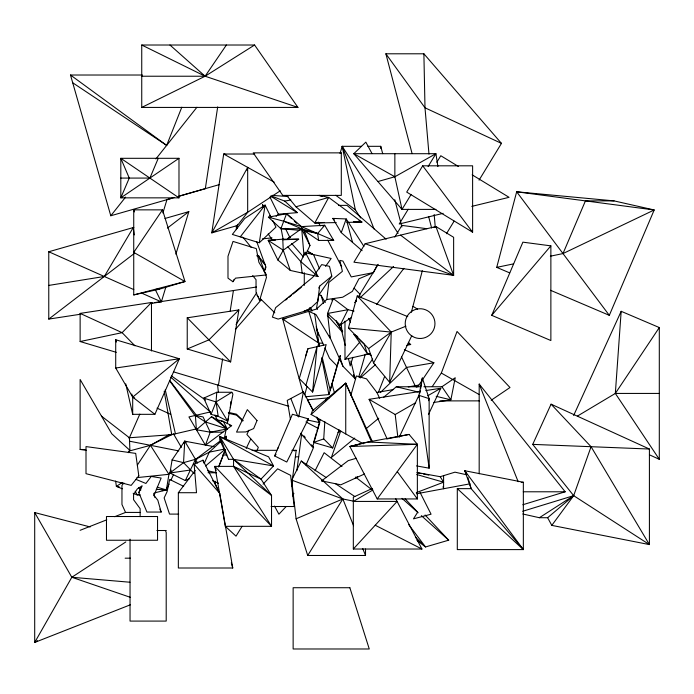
<?xml version="1.0" encoding="UTF-8"?>
<svg xmlns="http://www.w3.org/2000/svg" width="694" height="694" viewBox="0 0 694 694"><rect width="100%" height="100%" fill="white"/><g stroke="black" fill="none" stroke-linecap="round" stroke-linejoin="round"><path stroke-width="1.04" d="M304.319 232.854L304.328 230.686L301.517 228.716L283.733 221.213L268.396 217.179L280.897 228.716L300.068 230.33M389.655 382.316L391.234 332.079L357.228 295.939L348.423 328.028L368.618 348.579L373.546 362.91L389.655 382.316L411.776 335.688M359.709 296.13L359.778 293.978L354.061 288.123M154.805 492.809L166.378 489.947L166.482 487.787M194.103 473.534L183.546 462.646L184.734 441.158L214.116 446.676M226.244 439.449L226.444 436.309L223.858 438.244M339.097 429.76L332.704 447.977L323.725 438.912L324.827 421.622M659.3 459.315L615.335 393.429L621.173 311.302L659.3 327.551L659.3 459.315L649.471 454.83M216.788 392.266L216.051 401.93L218.168 416.279L227.658 421.145L232.924 394.14L231.839 392.266L216.788 392.266L203.758 398.122L211.054 414.361L218.168 416.279M312.586 392.058L326.163 344.614L307.928 348.735L299.253 378.568L312.586 392.058L317.045 346.67L305.915 385.317M230.295 407.638L230.911 401.496M315.718 273.089L321.695 264.605L329.494 266.331L331.81 276.169L319.648 286.128L317.765 301.5L308.509 310.079L278.155 319.084L272.404 317.115L275.648 307.642L312.725 277.331L314.521 274.781M303.035 392.735L282.71 319.084L316.473 309.064L326.779 299.513L328.869 282.423L342.402 271.337L339.826 260.389L342.931 261.074L351.242 276.923L373.45 272.629L377.215 265.203M162.196 490.649L166.378 489.947L166.647 487.83M277.565 448.983L278.094 447.751M291.489 486.199L296.199 450.319L291.896 450.319M296.858 470.688L301.621 434.409M236.932 228.56L237.513 224.318M418.586 397.445L422.325 378.013L429.144 398.651L429.144 468.181L416.521 465.908M217.69 106.893L205.32 188.699L179.425 196.116M259.287 242.761L265.091 205.077L244.696 218.515L232.36 234.425L259.287 242.761L275.943 227.12L272.638 220.414M218.41 385.387L222.618 358.815M230.191 310.99L233.384 290.795M230.634 361.938L238.866 309.914L187.233 317.809L187.233 348.978L230.634 361.938L187.233 317.809M419.957 392.96L420.295 390.826M420.633 388.692L422.325 378.013M156.271 489.331L166.378 489.947L168.937 474.306L170.143 472.519M189.21 478.843L185.341 480.578L169.943 472.996L172.086 459.896L184.734 441.158L186.677 442.043M247.107 170.55L247.671 167.375L211.774 232.88L237.4 225.541L247.671 212.286L280.272 190.807M298.698 416.999L303.399 391.841L287.221 400.412L290.482 419.61M224.414 438.122L226.244 428.771M227.259 423.574L228.265 418.378M411.342 312.326L422.325 270.703M509.682 272.889L496.722 267.372L516.666 191.796L614.06 200.887L654.199 209.97L609.315 315.336L550.533 290.292M304.744 394.817L306.982 386.549M317.904 346.263L318.746 343.157L314.729 314.044M336.737 366.909L330.205 390.21L322.311 357.8M350.782 395.58L356.395 375.966L366.571 378.881L376.885 392.466L379.687 398.321M358.763 376.972L365.278 354.218M332.704 447.977L313.619 442.425L316.334 433.108M316.932 431.035L320.316 419.41M325.659 401.002L326.267 398.937M316.759 417.059L319.734 422.663L312.578 447.257L300.658 433.264M305.256 396.786L328.939 394.574L340.294 355.519L337.024 365.894L329.494 358.225L324.861 347.868M264.154 271.64L265.698 266.453L256.685 241.538M340.043 153.469L342.194 146.321L361.47 146.321M162.89 212.989L166.968 199.603L174.159 197.547M165.771 287.359L161.346 301.873L150.763 303.495M175.886 254.169L188.837 211.644L164.972 218.48M428.51 400.707L429.144 398.651L418.907 395.32L399.145 437.341M265.039 270.07L265.993 267.025M305.681 355.866L307.928 348.735M352.934 357.271L350.218 365.894L348.475 358.72M218.619 466.845L225.272 449.755M363.292 443.813L311.103 414.448L312.387 410.779L345.742 383.149L372.409 441.696M340.442 431.72L331.402 457.441L354.764 438.088M522.782 513.994L539.368 517.715L547.635 517.715L551.799 525.384L573.669 495.663L591.071 446.71L551.071 404.177L532.723 444.377L573.669 495.663L649.411 544.59L649.411 449.035L551.071 404.177M341.257 232.629L346.211 218.948L332.808 218.393L341.257 232.629L362.121 250.69M210.273 411.958L188.933 416.929L205.433 445.227L210.239 432.171L203.09 416.929L195.37 415.428L196.411 429.76L210.239 432.171L222.913 432.171M432.284 386.541L441.332 373.06L457.051 331.48L509.995 387.512L491.187 400.247M218.844 466.793L225.29 449.842M354.053 311.077L347.937 309.706L333.311 298.576L327.542 313.462L330.353 338.577L316.022 314.625L308.761 311.354L319.509 346.297M378.334 392.57L384.649 376.443M72.714 82.777L166.655 145.393L181.811 107.197M211.054 414.361L216.051 401.93L231.839 392.266M256.737 451.152L258.324 447.37L246.882 434.444L248.903 430.237M158.258 158.31L149.895 178.08L120.808 178.08M491.716 315.336L522.886 242.163L550.871 245.858L550.871 340.537L491.716 315.336L550.871 245.858M550.368 256.199L562.99 253.57L585.432 200.887L614.06 200.887M274.598 455.923L292.434 414.257L308.405 418.898L286.769 462.031L274.598 455.923L276.038 454.353M292.695 496.123L293.883 493.356M306.002 465.049L313.619 447.257L311.528 444.802M153.712 493.313L154.016 495.421L157.824 500.227L161.138 512.051L146.928 512.051L138.817 492.627L141.619 486.156L137.351 488.854L133.569 494.51L133.569 499.689L140.136 508.659L140.136 516.683M128.295 452.688L129.899 450.389L129.414 437.775L139.806 414.144M154.892 414.327L179.338 358.755L115.716 339.765L115.716 368.002L132.693 397.115L154.892 414.327L132.693 414.327L125.753 383.869M204.123 463.627L209.293 452.141L220.987 441.349M573.643 415.489L621.173 311.302M190.373 470.029L169.943 472.996L171.288 470.107M183.832 443.093L184.734 441.158L197.634 463.072M164.322 489.608L166.378 489.947L169.093 484.1M170.906 480.205L173.621 474.358M318.754 288.045L319.648 286.128M232.898 281.729L235.5 278.147L266.479 274.919L258.879 262.254L256.294 248.617L233.028 241.425L227.988 256.303L227.988 278.147L232.898 281.729L233.809 279.777M428.415 414.587L440.803 388.25L425.821 390.566M305.507 254.932L309.958 245.511L304.328 230.686L317.609 233.514L324.714 225.272L333.701 240.419L318.65 240.419L304.328 230.686L307.364 231.692M185.341 480.578L195.413 459.48L221.265 440.17M309.437 308.136L308.509 310.079L304.258 310.903M246.179 448.454L250.725 438.998M138.817 492.627L142.157 485.817M340.294 325.009L347.937 309.706L327.542 313.462L340.294 325.009L351.442 317.453M365.521 548.997L365.521 555.478L307.711 555.478L296.095 518.8L291.697 480.101L301.265 461.016L326.258 477.585M315.041 470.827L324.133 452.705L341.969 466.533M277.869 260.024L283.239 250.213L298.698 239.17L282.779 239.17L268.179 240.358L277.869 260.024L290.274 270.434L318.026 276.568L305.221 252.139L300.754 261.595L302.133 273.054M125.822 541.936L71.812 577.269L34.7 642.444L130.429 604.769M373.546 362.91L391.234 332.079L405.947 326.206M365.165 243.724L353.931 262.185L453.633 275.353L453.633 237.305L435.927 226.53L365.165 243.724L453.633 275.353L435.927 226.53L433.958 227.389M422.707 165.814L406.71 192.091L472.614 232.23L472.614 165.814L422.707 165.814L472.614 232.23M371.967 153.495L365.851 142.131L353.793 153.704L402.017 209.397L411.091 194.494M428.094 166.569L435.927 153.704L353.793 153.704L394.86 176.753L402.017 209.397L435.962 209.397M408.202 209.258L399.206 224.023L443.154 213.336M436.856 162.196L440.794 155.734L458.326 166.413M356.508 299.938L354.834 302.679L356.421 301.196M358.173 297.197L378.187 264.327M394.773 237.096L401.887 225.403L426.931 228.716M446.442 233.731L454.102 221.152M479.068 180.154L501.467 143.38L423.887 53.794L385.881 53.794L412.089 153.608M242.111 526.321L236.012 536.167L225.316 526.321L214.871 466.385L233.566 466.385L261.022 479.112L271.536 495.499L271.536 526.321L225.316 526.321M307.711 555.478L342.836 498.969L353.151 501.085M236.047 324.48L256.607 292.851M137.351 465.049L150.442 445.314L168.92 434.852M577.399 416.105L615.335 393.429L659.3 327.551M417.701 386.87L433.871 362.771L404.359 349.689M162.474 209.857L133.734 252.39L184.986 281.538L159.36 289.181L133.734 294.915L133.734 209.857L162.474 209.857L184.986 281.538L133.734 294.915M141.741 107.431L297.943 107.431L254.594 45.015L141.741 45.015L141.741 107.431L205.112 76.227L226.383 45.015M310.348 307.399L308.509 310.079L306.384 309.923M318.32 295.8L331.81 276.169M359.726 377.449L372.661 359.006M325.529 266.435L331.142 258.472L306.982 253.137M377.215 498.943L417.363 444.299L409.078 434.418L363.587 442.885L349.863 446.52L377.215 498.943L417.363 498.943L417.363 444.299L368.323 442L349.863 446.52L417.363 444.299M376.564 304.579L403.899 268.352M178.349 492.714L196.515 492.714L194.129 464.165L202.969 460.2L219.755 493.399L232.75 568.004L178.349 568.004L178.349 492.714L195.196 470.471M240.263 236.871L265.091 205.077L270.755 216.58M142.348 75.021L70.493 75.021L110.788 215.765L125.597 197.113M155.881 158.961L196.94 107.24M123.888 482.972L121.962 485.384L121.962 504.529L125.553 512.424L140.136 512.424M344.979 321.166L344.979 359.353L359.917 341.995M235.379 329.424L261.551 299.487M306.965 420.477L308.405 418.898M395.649 498.63L421.935 549.023L353.324 549.023L397.107 501.432L353.324 501.432L372.895 489.99M263.095 484.126L277.617 468.823L290.621 475.347L294.161 506.507L271.033 506.507M286.258 506.455L278.91 514.202L274.52 506.082M151.474 302.497L122.118 332.66L80.131 341.535L80.131 313.402L151.474 302.497L151.474 350.982M238.866 309.914L208.929 339.869L187.233 348.978M380.234 392.631L406.493 367.421L433.871 362.771M276.108 216.32L278.381 214.186L297.284 212.65L284.774 201.113L270.972 195.89M360.377 297.5L393.619 266.479M331.741 300.034L333.311 298.576M224.101 438.469L226.444 436.309M311.103 414.448L345.742 383.149L371.394 441.644M360.29 377.961L375.575 364.55M196.411 429.76L211.505 416.747L217.144 419.74L223.347 421.414L231.631 425.665L205.433 445.227M205.554 465.943L224.865 449.53M547.635 517.715L573.669 495.663L522.695 511.27M383.452 397.436L396.309 386.784L420.72 386.758M366.302 428.528L378.759 418.196M416.244 387.139L418.725 385.083L408.263 386.931M285.676 300.051L287.316 298.715M288.956 297.37L291.419 295.358M293.059 294.022L301.257 287.316M328.861 314.156L327.342 315.388L342.194 331.958M133.847 227.389L48.771 251.749L48.771 319.084L134.011 253.7M167.41 228.083L188.837 211.644M169.943 472.996L183.546 462.646L197.426 458.769M364.454 474.002L340.806 484.828L321.617 480.881L348.214 460.634L356.291 458.266M368.618 348.579L391.234 332.079L348.423 328.028M354.998 478.331L357.662 476.518M178.983 158.31L120.808 197.851L120.808 158.31L178.983 158.31L178.983 197.851L120.808 197.851L129.257 178.08L120.808 158.31L178.983 197.851M423.904 386.758L441.948 386.74L455.238 377.744L450.874 399.839L433.863 402.459M122.404 482.443L116.375 486.373L115.629 481.046M539.368 517.715L573.669 495.663M141.741 76.227L205.112 76.227L254.594 45.015M37.459 640.744L34.7 642.444L34.7 512.571L90.22 526.954M420.469 391.39L369.087 399.319L395.198 414.518L415.671 402.72M427.773 395.754L440.803 388.25M377.909 181.55L394.86 176.753L435.927 153.704L437.897 166.56M338.013 432.579L340.806 431.104M128.789 451.152L150.442 445.314L172.494 434.279M290.309 237.374L287.507 238.71L301.517 228.716L317.609 233.514L318.65 240.419M562.99 253.57L654.199 209.97L516.666 191.796L609.315 315.336M372.496 488.394L353.324 497.173L353.324 549.023M373.45 272.629L358.911 278.815L352.37 291.367L342.671 297.232L326.779 299.513M296.095 518.8L342.836 498.969L353.584 525.731M80.131 530.303L106.798 519.806M114.692 516.7L125.553 512.424M416.296 492.627L443.596 482.2L440.204 476.691L417.059 472.527M313.619 442.425L323.725 438.912M440.204 476.691L454.986 472.172L466.411 474.731M522.825 504.746L565.176 491.786L479.181 384.06L479.181 473.785M425.084 515L448.706 540.175L425.526 546.959L417.042 540.392M178.271 196.367L219.33 184.613M110.788 215.765L171.132 198.484M286.613 195.396L295.965 206.777L328.704 197.434L361.938 222.071L346.931 222.375M294.126 450.874L296.199 450.319M322.675 225.819L324.714 225.272L301.517 226.608L283.733 221.213M471.764 206.387L509.075 197.322L472.163 174.845M169.83 434.644L171.644 434.218M128.537 437.827L171.748 434.652L197.243 428.719M344.979 359.353L369.893 353.723M406.467 345.456L410.675 344.51L408.393 342.35M496.722 267.372L513.551 263.867M349.863 446.52L357.263 445.01M386.87 438.955L409.078 434.418M224.639 449.053L209.293 452.141L195.413 459.48L195.656 463.792M284.774 201.113L290.838 199.959M268.396 217.179L286.57 213.717L301.517 226.608L333.701 240.419L331.68 239.742M210.239 432.171L227.268 428.918L223.347 421.414L221.256 421.145M416.374 493.807L470.064 483.813M376.885 392.466L393.619 389.508M139.208 494.536L137.117 494.891L133.161 493.269M48.771 285.416L104.317 276.481L133.265 227.554L134.263 234.919M285.911 318.581L282.71 319.084L318.746 343.157L322.762 343.157M150.615 303.2L152.741 302.879M154.866 302.549L256.502 287.012M48.771 319.084L80.669 314.209M115.716 368.002L179.338 358.755L132.693 397.115L132.693 414.327M521.211 482.512L523.345 482.252L523.345 549.596L457.303 549.596L457.303 488.645L471.148 488.645L523.345 549.596L457.303 488.645M262.393 238.875L272.031 237.869M256.624 255.826L258.688 255.609L266.505 277.227L259.573 300.537L256.034 292.191L256.034 279.699L252.677 275.587M136.961 477.619L168.937 474.306L150.442 445.314M329.398 397.766L307.381 399.822L312.855 410.154M321.617 480.881L323.768 480.716M324.514 222.453L314.781 223.017L295.965 206.777M275.544 240.072L268.179 240.358L283.239 250.213L290.274 270.434M282.918 239.786L298.698 239.17M336.217 222.583L314.781 223.017L328.704 197.434L319.24 195.335M222.601 455.056L226.773 454.986M367.898 146.321L380.754 146.321L382.68 153.652M254.689 154.025L223.702 154.025L211.774 232.88L247.671 212.286L247.671 167.375M338.49 205.372L347.043 205.372L386.142 239.222M615.335 393.429L659.3 393.429M439.814 400.906L479.554 400.872M215.218 416.01L217.343 416.01M252.13 450.319L276.854 450.319M295.436 456.834L298.68 456.834M228.543 459.341L233.566 459.341L273.531 465.926L261.022 479.112L233.566 459.341L219.764 436.526L268.604 456.826L273.531 465.926L219.764 436.526L219.764 439.71L228.543 459.341L219.764 436.526M208.061 472.77L216.571 472.77L207.549 470.723M523.259 491.786L565.176 491.786M140.205 494.891L137.117 494.891L135.183 491.248M178.731 514.098L169.536 514.098L164.14 497.919L167.107 491.647L169.683 479.45L183.693 486.338M156.913 530.511L166.204 530.511M125.137 558.184L130.489 558.184M129.899 450.389L111.786 433.793L80.131 379.505L80.131 449.46L85.544 449.565M370.475 353.602L367.265 353.524L354.009 334.447L357.757 336.564M532.723 444.377L649.411 449.035M353.489 221.724L361.938 222.071L358.98 220.796M407.473 344.293L410.675 344.51M272.178 195.378L288.097 196.558M34.7 512.571L71.812 577.269L129.969 582.231M80.131 449.46L86.55 450.337M157.026 288.843L159.36 289.181M417.163 472.814L421.397 473.629M423.505 474.037L428.797 475.06M523.345 482.252L464.772 470.732L471.148 488.645L467.86 477.385M129.448 441.176L178.783 450.909M551.799 525.384L649.411 544.59L591.071 446.71M225.828 154.45L223.702 154.025L274.191 182.149M229.549 425.24L231.631 425.665M307.598 420.026L319.734 422.663M318.26 195.43L322.467 196.359L320.489 195.517M228.335 412.357L236.385 414.162L243.134 420.555M228.447 413.294L236.593 415.116L242.839 421.032M119.489 487.075L116.375 486.373L122.3 488.81M396.309 386.784L418.343 392.058M436.188 396.317L450.874 399.839L441.948 386.74M172.086 459.896L183.546 462.646M416.721 474.531L443.596 482.2M80.131 341.535L116.323 352.335M173.491 371.854L288.851 406.294M157.148 487.162L166.378 489.947M203.758 398.122L216.051 401.93L227.658 421.145M215.019 415.021L217.144 419.74L227.268 428.918L205.45 421.969L195.37 415.428M141.741 45.015L205.112 76.227L297.943 107.431M309.446 308.474L311.337 309.125L311.91 311.198M71.812 577.269L130.255 597.291M291.697 480.101L342.836 498.969L301.265 461.016M309.324 308.353L311.337 309.125M357.228 295.939L407.786 316.646M135.972 479.389L145.887 483.466L151.257 476.44L161.138 478.053L154.016 495.421L154.857 497.372M212.598 480.777L218.532 483.241M371.186 355.259L367.265 353.524L364.168 344.077L354.009 334.447M308.787 252.503L312.734 254.264L307.26 250.82M48.771 251.749L133.812 289.615M141.68 293.12L161.346 301.873L155.152 289.346M325.286 302.523L321.036 295.418L318.945 294.473L316.638 307.442L317.514 309.403M134.636 398L132.693 397.115L131.782 394.045M157.026 408.15L170.646 414.327M80.131 313.402L122.118 332.66L134.914 345.812M501.467 143.38L424.997 107.796L385.881 53.794M375.211 525.228L421.935 549.023M305.967 421.952L318.095 428.302M441.332 373.06L478.99 394.444M412.991 306.349L417.51 309.099M270.825 196.281L297.284 212.65M335.176 483.51L354.816 496.522M171.487 375.914L205.476 400.039M242.093 237.001L243.733 238.198L251.245 247.394M70.493 75.021L166.655 145.393M335.766 195.283L355.354 209.796L360.602 217.925M400.551 235.127L453.633 275.353M233.566 466.385L271.536 495.499L233.566 459.341L233.566 466.385L271.536 526.321L214.871 466.385L216.112 470.489M211.505 416.747L227.268 428.918M355.554 477.064L371.689 489.574M101.48 416.122L129.414 437.775M318.026 276.568L300.754 261.595L287.88 246.891M170.689 377.128L210.369 412.019M169.952 45.015L205.112 76.227M402.034 498.361L418.126 512.779M421.345 515.659L448.706 540.175M138.583 487.761L140.925 489.903M291.202 218.142L286.57 213.717L280.897 228.716L301.517 228.716L309.958 245.511M294.291 221.1L296.607 223.312M415.454 537.199L425.526 546.959L408.619 524.499M257.066 295.488L258.61 296.997M260.155 298.507L274.815 312.847M332.808 218.393L334.326 219.92M329.355 335.887L342.914 366.241L355.146 378.698L350.869 361.158M405.096 498.786L417.684 512.207L413.468 518.86L431.061 514.193L420.017 492.35M259.122 257.968L260.545 259.539M261.976 261.118L264.11 263.468M291.671 243.473L303.478 256.962M194.129 464.165L219.755 493.399M303.851 435.797L305.247 437.437M257.387 254.915L265.585 264.943M169.926 380.668L196.636 415.628M523.345 549.596L464.772 470.732L466.767 474.41M397.289 471.616L417.363 498.943M169.709 380.971L195.196 415.914M262.965 206.899L262.566 204.773L263.763 206.552M269.758 215.444L270.955 217.222M268.196 233.947L272.412 240.193M363.925 246.396L346.211 218.948L352.535 242.388M355.354 209.796L342.194 146.321L398.104 233.375M336.824 322.554L342.012 330.7M336.078 320.559L342.671 331.576M173.457 433.793L181.394 447.404M401.002 207.497L402.017 209.397M303.399 391.841L313.298 410.518M316.837 417.667L319.327 422.36M348.509 318.303L350.522 322.12M318.286 222.115L320.281 225.914M327.759 240.167L341.708 266.774M269.94 197.053L278.381 214.186M285.347 228.335L289.997 237.773M401.488 356.811L415.133 385.76M369.087 399.319L387.018 438.686M316.325 328.748L323.604 345.048M219.287 492.749L214.932 483.015L214.932 481.116M353.446 374.734L355.146 378.698M159.889 509.11L161.138 512.051M313.541 254.577L319.561 268.83M362.736 548.538L365.521 555.478M479.181 384.06L518.166 481.714M290.838 398.495L297.735 416.088M262.566 204.773L263.33 206.76M342.194 146.321L374.014 228.951M340.173 358.043L342.914 366.241M165.519 530.511L166.204 532.567L166.204 621.087L130.038 621.087L130.038 539.169M133.734 209.857L134.402 211.922M321.036 295.418L323.56 303.408M116.323 341.812L115.716 339.765L116.193 341.864M443.024 486.728L443.596 488.741L443.596 475.659M316.204 326.744L318.485 335.037M331.932 383.756L334.508 393.09M202.969 460.2L203.542 462.273M231.319 562.817L232.75 568.004M428.606 216.511L431.642 228.04M394.773 199.725L401.921 226.947M317.453 338.125L319.37 346.306M345.222 345.404L342.22 333.111L341.136 323.43M165.25 389.846L175.435 433.793M321.66 357.852L328.939 394.574M280.957 227.797L283.143 239.317M164.2 391.19L171.748 434.652M418.907 395.32L429.144 468.181M395.198 414.518L397.818 436.96M217.604 385.023L218.393 392.474M303.981 255.6L301.517 226.608M428.979 154.146L424.997 107.796L423.887 53.794M434.175 214.515L435.285 227.45M282.779 239.17L283.239 250.213M380.754 146.321L380.806 148.481M394.86 153.704L394.86 176.753M345.742 383.149L345.742 433.941M304.276 272.716L304.276 285.381M236.35 225.394L236.35 229.636M257.014 420.564L253.666 428.571L245.832 431.937L236.541 432.084L247.333 409.634L257.014 420.564M138.8 475.832L131.175 485.384L86.004 473.681L86.004 446.589L135.694 453.382L138.8 475.832M341.301 152.862L253.223 152.862L282.77 195.396L341.301 195.396L341.301 152.862M157.547 516.518L106.477 516.518L106.477 540.253L157.547 540.253L157.547 516.518M349.854 587.723L293.137 587.723L293.137 648.985L369.26 648.985L349.854 587.723M412.652 336.495A14.869 14.869 0 0 0 434.964 323.621A14.869 14.869 0 0 0 412.652 310.738A14.869 14.869 0 0 0 412.652 336.495"/></g></svg>
